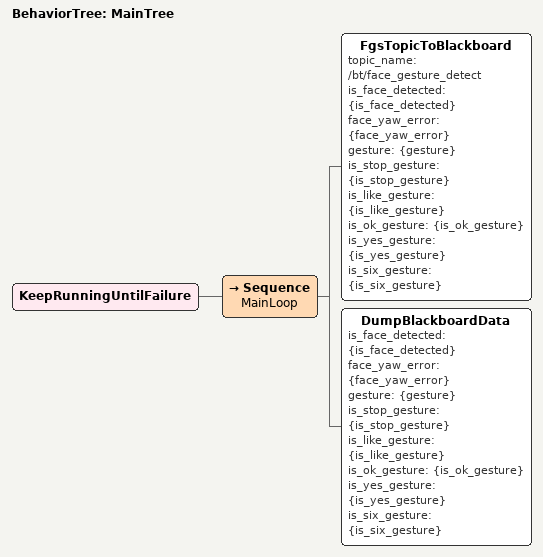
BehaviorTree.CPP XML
<?xml version="1.0" encoding="UTF-8"?>
<root BTCPP_format="4">
  <BehaviorTree ID="MainTree">

    <KeepRunningUntilFailure>
      <!-- Note: KeepRunningUntilFailure allows exactly one child.
                 The single child of KeepRunningUntilFailure is this Sequence -->
      <Sequence name="MainLoop">

        <!-- 1. Update the Blackboard.
                FgsTopicToBlackboard always returns SUCCESS, so it doesn't block the loop.
                The output ports must be primed with blackboard keys -->

        <FgsTopicToBlackboard
          topic_name="/bt/face_gesture_detect"
          is_face_detected="{is_face_detected}"
          face_yaw_error="{face_yaw_error}"
          gesture="{gesture}"
          is_stop_gesture="{is_stop_gesture}"
          is_like_gesture="{is_like_gesture}"
          is_ok_gesture="{is_ok_gesture}"
          is_yes_gesture="{is_yes_gesture}"
          is_six_gesture="{is_six_gesture}"
        />

        <!-- 2. Dump the data
                DumpBlackboardData always returns SUCCESS, so it doesn't block the loop -->

        <DumpBlackboardData
          is_face_detected="{is_face_detected}"
          face_yaw_error="{face_yaw_error}"
          gesture="{gesture}"
          is_stop_gesture="{is_stop_gesture}"
          is_like_gesture="{is_like_gesture}"
          is_ok_gesture="{is_ok_gesture}"
          is_yes_gesture="{is_yes_gesture}"
          is_six_gesture="{is_six_gesture}"
        />

      </Sequence>
    </KeepRunningUntilFailure>

  </BehaviorTree>
</root>
